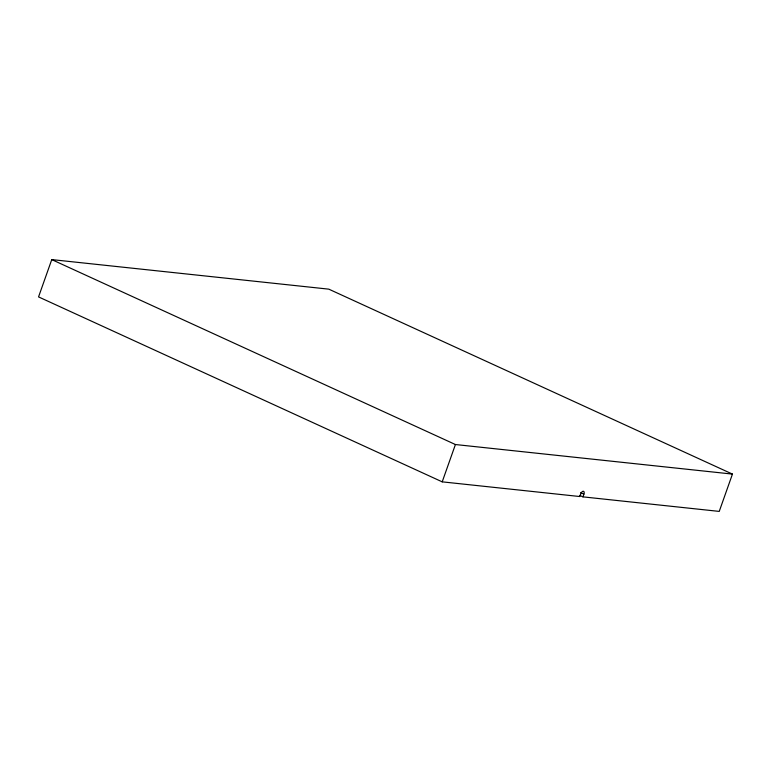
<?xml version="1.0" encoding="UTF-8"?>
<svg xmlns="http://www.w3.org/2000/svg" width="771" height="771" viewBox="0 0 771 771"><rect width="100%" height="100%" fill="white"/><g stroke="black" fill="none" stroke-linecap="round" stroke-linejoin="round"><path stroke-width="1.16" d="M582.953 496.861L719.237 511.404L732.45 474.098L328.793 289.154L51.763 259.596L38.55 296.902L442.207 481.846L579.831 496.534L580.794 493.806A2.92 1.503 -65.4 0 1 583.319 491.252A2.92 1.503 -65.4 0 1 583.907 494.144L582.953 496.861L579.686 495.368M442.207 481.846L455.42 444.53L732.45 474.098M580.65 492.65L583.907 494.144M51.763 259.596L455.42 444.53"/></g></svg>
